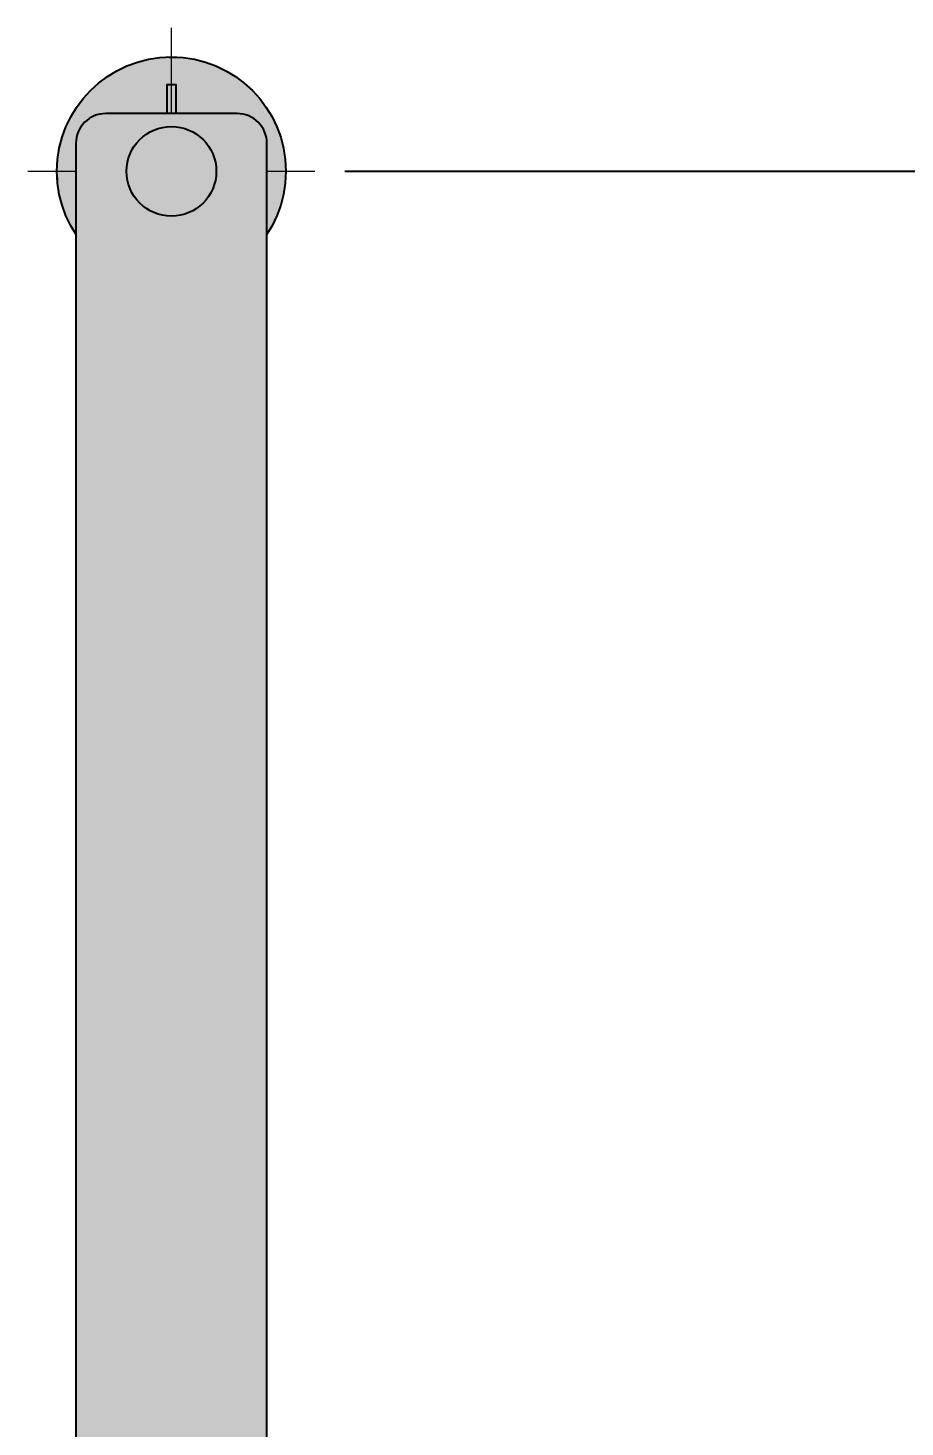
# Model space of a CAD drawing. Header units: millimetres. Extents: x -10760 to 69995, y -15762 to 14828.
# Drawn here: x 2636 to 4105, y -5682 to -3337 of the extents above; entities that cross this region are included whole.
import ezdxf

# ---------------------------------------------------------------- set-up
doc = ezdxf.new("R2010")
doc.units = ezdxf.units.MM
doc.set_wipeout_variables(frame=1)
doc.header["$PDMODE"] = 34
doc.header["$PDSIZE"] = 5
doc.layers.add('DIM', color=63, linetype='Continuous', lineweight=35)
doc.layers.add('Техника. Кран ZTC600V532', color=250, linetype='Continuous')
doc.layers.add('Техника. Кран ZTC600V532 Штрих', color=7, linetype='Continuous', true_color=0xb8d68f)
doc.styles.get("Standard").update_dxf_attribs({"font": ''})
doc.styles.get('Standard').set_extended_font_data('Mipgost')
doc.dimstyles.new('ISO-25', dxfattribs={"dimscale": 80, "dimtxt": 2.5, "dimasz": 2.5, "dimexe": 1.25, "dimexo": 0.625, "dimtad": 1, "dimtxsty": 'Standard', "dimcen": 2.5, "dimadec": 0, "dimazin": 0, "dimtfac": 1, "dimtmove": 0, "dimatfit": 3, "dimfxl": 1, "dimarcsym": 0})

# ---------------------------------------------------------------- blocks, each defined once
blk = doc.blocks.new('ZTC600V532-20200530.16455901')
at = {"color": 0, "linetype": 'ByBlock', "lineweight": -2, "transparency": 16777216}
blk.add_wipeout([(220.0939139130435, 66.77326604590951), (191.22896470923652, 127.79469103305348), (145.89157562082718, 177.8078967955936), (87.98710385883831, 212.5047518398918), (22.503433615391778, 228.8964732701612), (-44.91867967715201, 225.57108018551799), (-108.47150333670196, 202.8150215439572), (-162.6806048220348, 162.58850148376723), (-202.87641868958298, 108.35662757620787), (-225.59648239580568, 44.79092687854239), (-228.8836924017899, -22.633058841500542), (-212.45488883531664, -88.10743561115169), (-177.7252468479963, -145.99224853675895), (-127.68637359892062, -191.30130683598816), (-66.64861157591281, -220.13169370856872), (0.13025378489598854, -229.999963117283), (66.89789910043234, -220.056063529157), (127.9029674809651, -191.15656125166925), (177.89048971677056, -145.79085591465451), (212.55454669009626, -87.86674388736463), (228.90918072702092, -22.373801171998252), (230.00000000000009, -5.684341886080802e-14)], dxfattribs=at)
at = {"layer": 'Техника. Кран ZTC600V532 Штрих', "true_color": 0xadadad, "transparency": 16777216}
h = blk.add_hatch(color=253, dxfattribs=at)
h.dxf.hatch_style = 1
edge = h.paths.add_edge_path()
edge.add_arc((0, 0), 230, 0, 360)
at = {"color": 0, "linetype": 'ByBlock', "lineweight": 5, "transparency": 16777216}
for points in [[(0, 0), (0, 288.2672045014607)], [(-288.2672045014608, 0), (0, 0)], [(0, 0), (288.2672045014608, 0)], [(0, -288.2672045014607), (0, 0)]]:
    blk.add_lwpolyline(points, dxfattribs=at)
at = {"color": 0, "linetype": 'ByBlock', "lineweight": -2, "transparency": 16777216}
for points in [[(9.22455054404884, 75.97117748019454), (9.22455054404884, 173.6035107707744), (-9.224550544044645, 173.6035107707744), (-9.224550544044645, 75.97117748019454)], [(-75.97117748019454, 9.224550544046743), (-173.6035107707744, 9.224550544046743), (-173.6035107707744, -9.224550544046743), (-75.97117748019454, -9.224550544046743)], [(75.97117748019454, 9.224550544046743), (173.6035107707744, 9.224550544046743), (173.6035107707744, -9.224550544046743), (75.97117748019454, -9.224550544046743)], [(9.22455054404884, -75.97117748019454), (9.22455054404884, -173.6035107707744), (-9.224550544044645, -173.6035107707744), (-9.224550544044645, -75.97117748019454)]]:
    blk.add_lwpolyline(points, close=True, dxfattribs=at)
for radius in [230, 75.97117748019454]:
    blk.add_circle((0, 0), radius, dxfattribs=at)
blk = doc.blocks.new('ZTC600V532-20200530.164601')
at = {"color": 0, "linetype": 'ByBlock', "lineweight": -2, "transparency": 16777216}
blk.add_wipeout([(-160, -2912.2687313229762), (160, -2912.2687313229762), (160, 46.814070560263644), (160, 46.814070560263644), (156.19397662556435, 65.94824217851783), (145.3553390593272, 82.16940961959062), (129.1341716182542, 93.00804718582822), (110, 96.81407056026364), (-110.00000000000023, 96.81407056026364), (-110.00000000000023, 96.81407056026364), (-129.13417161825464, 93.00804718582822), (-145.3553390593272, 82.16940961959062), (-156.19397662556435, 65.94824217851783), (-160, 46.814070560263644)], dxfattribs=at)
at = {"layer": 'Техника. Кран ZTC600V532 Штрих', "true_color": 0xadadad, "transparency": 16777216}
h = blk.add_hatch(color=253, dxfattribs=at)
h.dxf.hatch_style = 1
edge = h.paths.add_edge_path()
edge.add_line((-160, 46.81407056026364), (-160, -2912.268731322976))
edge.add_line((-160, -2912.268731322976), (160, -2912.268731322976))
edge.add_line((160, -2912.268731322976), (160, 46.81407056026364))
edge.add_arc((110, 46.81407056026364), 50, 0, 90)
edge.add_line((110, 96.81407056026364), (-110, 96.81407056026364))
edge.add_arc((-110, 46.81407056026364), 50, 90, 180)
at = {"color": 0, "linetype": 'ByBlock', "lineweight": -2, "transparency": 16777216}
blk.add_lwpolyline([(-160, 46.81407056026364), (-160, -2912.268731322976), (160, -2912.268731322976), (160, 46.81407056026364, 0.414213562373095), (110, 96.81407056026364), (-110, 96.81407056026364, 0.414213562373095)], format="xyb", close=True, dxfattribs=at)
blk.add_circle((0, 0), 75.12950752593702, dxfattribs=at)
blk = doc.blocks.new('*U40')
at = {"color": 0, "linetype": 'ByBlock', "lineweight": -2, "transparency": 16777216, "xscale": 0.8333333333333334, "yscale": 0.8333333333333334, "zscale": 0.8333333333333334}
blk.add_blockref('ZTC600V532-20200530.16455901', (2876, 3550), dxfattribs=at)
at = {"color": 0, "linetype": 'ByBlock', "lineweight": -2, "transparency": 16777216}
blk.add_blockref('ZTC600V532-20200530.164601', (2876, 3550), dxfattribs=at)
blk = doc.blocks.new('*D42')
at = {"layer": 'Defpoints', "color": 0, "transparency": 16777216}
for p in [(3116.222670417886, -3577.094531812816), (3448.222670417886, -10677.09453181282), (4442.844034172159, -10677.09453181282)]:
    blk.add_point(p, dxfattribs=at)
at = {"layer": 'DIM', "color": 0, "lineweight": -2, "transparency": 16777216}
for p, q in [((3166.222670417886, -3577.094531812816), (4542.844034172157, -3577.094531812816)), ((4442.844034172157, -3777.094531812816), (4442.844034172159, -10477.09453181282)), ((3498.222670417886, -10677.09453181282), (4542.844034172159, -10677.09453181282))]:
    blk.add_line(p, q, dxfattribs=at)
at = {"layer": 'DIM', "color": 0, "transparency": 16777216}
for points in [[(4409.510700838824, -3777.094531812816), (4476.17736750549, -3777.094531812816), (4442.844034172157, -3577.094531812816)], [(4409.510700838826, -10477.09453181282), (4476.177367505492, -10477.09453181282), (4442.844034172159, -10677.09453181282)]]:
    blk.add_solid(points, dxfattribs=at)
at = {"layer": 'DIM', "color": 0, "transparency": 16777216, "insert": (4292.394090415125, -7127.094531812816), "char_height": 200, "attachment_point": 5, "rotation": 90}
blk.add_mtext('7100', dxfattribs=at)

msp = doc.modelspace()

# ---------------------------------------------------------------- block references
at = {"layer": 'Техника. Кран ZTC600V532', "transparency": 16777216}
msp.add_blockref('*U40', (0, -7127.094531812814), dxfattribs=at)

# ---------------------------------------------------------------- next in the draw order: dimensions: what is measured, and where the dimension line sits
at = {"layer": 'DIM', "transparency": 16777216}
dim = msp.add_linear_dim(base=(4442.844034172159, -10677.09453181282), p1=(3116.222670417884, -3577.094531812814), p2=(3448.222670417884, -10677.09453181281), angle=90, dimstyle='ISO-25', dxfattribs=at)
dim.commit()
dim.dimension.update_dxf_attribs({"geometry": '*D42', "text_midpoint": (4292.394090415125, -7127.094531812816)})

doc.saveas('drawing.dxf')
